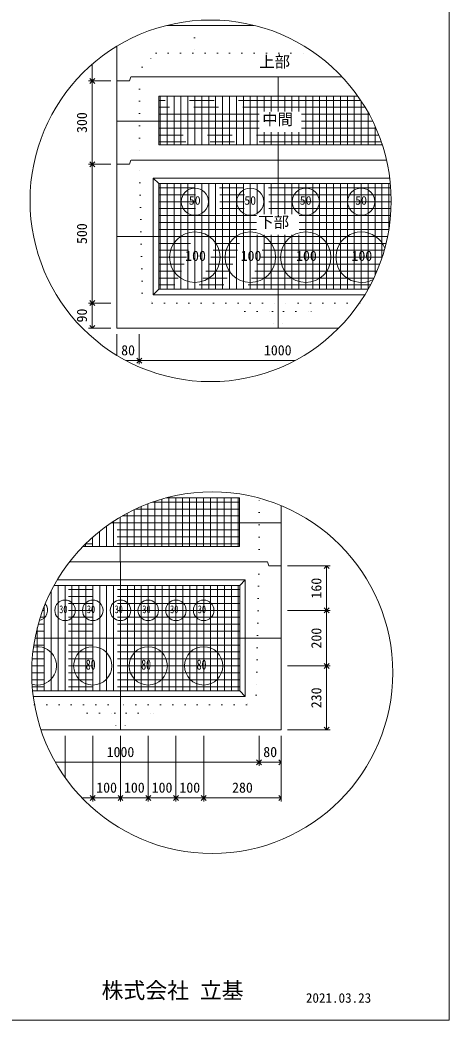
# Model space of a CAD drawing. Units: millimetres, scale not verified. Extents: x -4890 to 18490, y -2296 to 2296.
# Drawn here: x -2944 to -1830, y -1979 to 614 of the extents above; entities that cross this region are included whole.
import ezdxf
from ezdxf.enums import TextEntityAlignment as Align

# ---------------------------------------------------------------- set-up
doc = ezdxf.new("R2010")
doc.units = ezdxf.units.MM
doc.header["$LTSCALE"] = 10
for name, pattern in [('DASHED1', [1.8, 1.2, -0.6]), ('USER2', [50.8, 31.75, -6.35, 6.35, -6.35]), ('USER5', [3.185, 0.01, -3.175])]:
    doc.linetypes.add(name, pattern=pattern)
for name, color, linetype, lineweight in [('0-0_0', 1, 'Continuous', 18), ('0-1_Defpoints', 7, 'USER2', 5), ('0-2_waku', 7, 'Continuous', 18), ('0-3_gaikei', 7, 'Continuous', 18), ('0-4_kakure', 7, 'DASHED1', 5), ('0-5_sunpou', 7, 'Continuous', 5), ('0-7_hole', 7, 'Continuous', 18), ('0-8_uchigawa', 6, 'Continuous', 18), ('0-D_文字１', 7, 'Continuous', 18), ('0-E_コア部分\u3000寸法補助線3', 150, 'USER2', 18), ('0-F_コア部分\u3000寸法補助線2', 150, 'USER2', 18), ('1-0_コア部分\u3000中心補助線', 1, 'Continuous', 18), ('1-1_コア部分\u3000寸法補助線', 7, 'USER2', 5), ('1-2_uchigawa2', 6, 'USER2', 18)]:
    doc.layers.add(name, color=color, linetype=linetype, lineweight=lineweight)
doc.styles.add('ＭＳ ゴシック', font='')
doc.styles.get('ＭＳ ゴシック').set_extended_font_data('MS Gothic')

# ---------------------------------------------------------------- blocks, each defined once
blk = doc.blocks.new('_Open90_54')
at = {"layer": '0-5_sunpou'}
blk.add_line((0, 0), (-1, 0), dxfattribs=at)
blk.add_lwpolyline([(-0.5, 0.5), (0, 0), (-0.5, -0.5)], dxfattribs=at)

msp = doc.modelspace()

# ---------------------------------------------------------------- linework, layer by layer
at = {"layer": '0-0_0'}
for p, q in [((-2274.09, 376.95), (-2274.09, 467.12)), ((-2323.09, 351.92), (-2692.3, 351.92)), ((-2028.25, 351.92), (-2212.92, 351.92)), ((-2274.09, 251.12), (-2274.09, 323.05)), ((-2274.09, 111.15), (-2274.09, 251.12)), ((-2691.69, 53.12), (-1989.49, 53.12)), ((-2274.09, -184.48), (-2274.09, 57.25)), ((-2266.83, -689.87), (-2707.58, -689.87)), ((-2683.81, -790.67), (-2683.81, -674.82)), ((-2683.2, -1226.27), (-2683.2, -790.67)), ((-2905.22, -988.67), (-2265.6, -988.67))]:
    msp.add_line(p, q, dxfattribs=at)
at = {"layer": '0-1_Defpoints'}
for p, q in [((-2562.09, 290.72), (-2562.09, 416.72)), ((-2490.09, 290.72), (-2490.09, 416.72)), ((-2418.09, 290.72), (-2418.09, 416.72)), ((-2346.09, 290.72), (-2346.09, 416.72)), ((-2202.09, 290.72), (-2202.09, 416.72)), ((-2130.09, 290.72), (-2130.09, 416.72)), ((-2059.36, 405.92), (-2583.69, 405.92)), ((-2058.09, 290.72), (-2058.09, 404.01)), ((-2005.82, 297.92), (-2583.69, 297.92)), ((-2562.09, -83.68), (-2562.09, 189.92)), ((-2490.09, -83.68), (-2490.09, 189.92)), ((-2418.09, -83.68), (-2418.09, 189.92)), ((-2346.09, -83.68), (-2346.09, 189.92)), ((-2202.09, -83.68), (-2202.09, 189.92)), ((-2130.09, -83.68), (-2130.09, 189.92)), ((-2058.09, -83.68), (-2058.09, 189.92)), ((-1986.09, 72.09), (-1986.09, 189.92)), ((-1980.76, 125.12), (-2583.69, 125.12)), ((-2010.04, -18.88), (-2583.69, -18.88)), ((-2611.81, -751.07), (-2611.81, -640.12)), ((-2374.21, -635.87), (-2600.18, -635.87)), ((-2539.81, -751.07), (-2539.81, -625.07)), ((-2467.81, -751.07), (-2467.81, -625.07)), ((-2395.81, -751.07), (-2395.81, -625.07)), ((-2374.21, -743.87), (-2773.61, -743.87)), ((-2755.81, -751.07), (-2755.81, -727.27)), ((-2827.2, -1125.47), (-2827.2, -851.87)), ((-2755.2, -1125.47), (-2755.2, -851.87)), ((-2611.2, -1125.47), (-2611.2, -851.87)), ((-2539.2, -1125.47), (-2539.2, -851.87)), ((-2467.2, -1125.47), (-2467.2, -851.87)), ((-2395.2, -1125.47), (-2395.2, -851.87)), ((-2373.6, -916.67), (-2885.12, -916.67)), ((-2899.2, -1125.47), (-2899.2, -961.95)), ((-2373.6, -1060.67), (-2913.54, -1060.67))]:
    msp.add_line(p, q, dxfattribs=at)
at = {"layer": '0-2_waku'}
for p in [(-1830, 2295.96), (-4890, -1979.04), (-4890, -1979.04), (-4890, -1979.04), (-4890, -1979.04)]:
    msp.add_line(p, (-1830, -1979.04), dxfattribs=at)
at = {"layer": '0-2_waku', "color": 6, "linetype": 'USER2'}
for p, q in [((-2583.69, 416.72), (-2274.09, 416.72)), ((-2583.69, 416.72), (-2583.69, 290.72)), ((-2066.8, 416.72), (-2274.09, 416.72)), ((-2583.69, 290.72), (-2274.09, 290.72)), ((-2003.41, 290.72), (-2274.09, 290.72)), ((-2374.21, -625.07), (-2565.04, -625.07)), ((-2374.21, -625.07), (-2374.21, -751.07)), ((-2780.78, -751.07), (-2683.81, -751.07)), ((-2374.21, -751.07), (-2683.81, -751.07))]:
    msp.add_line(p, q, dxfattribs=at)
at = {"layer": '0-3_gaikei'}
for p, q in [((-2562.75, 600.32), (-2508.7, 600.32)), ((-2562.75, 600.32), (-2508.7, 600.32)), ((-2562.75, 600.32), (-2508.7, 600.32)), ((-2335.65, 600.32), (-2562.75, 600.32)), ((-2562.7, 600.32), (-2335.65, 600.32)), ((-2562.7, 600.32), (-2335.65, 600.32)), ((-2692.3, 456.32), (-2692.3, 546.33)), ((-2656.3, 467.12), (-2659.9, 456.32)), ((-2274.09, 467.12), (-2655.69, 467.12)), ((-2108.11, 467.12), (-2274.7, 467.12)), ((-2692.3, 456.32), (-2692.3, -184.48)), ((-2659.9, 456.32), (-2692.3, 456.32)), ((-2659.9, 456.32), (-2692.3, 456.32)), ((-2659.9, 240.32), (-2692.3, 240.32)), ((-2659.9, 240.32), (-2692.3, 240.32)), ((-2656.3, 251.12), (-2659.9, 240.32)), ((-2274.09, 251.12), (-2655.69, 251.12)), ((-1992.4, 251.12), (-2274.7, 251.12)), ((-2692.3, -184.48), (-2115.99, -184.48)), ((-2692.3, -184.48), (-2115.99, -184.48)), ((-2692.3, -184.48), (-2115.99, -184.48)), ((-2265.6, -1003.07), (-2265.6, -645.11)), ((-2301.6, -790.67), (-2298, -801.47)), ((-2265.6, -801.47), (-2298, -801.47))]:
    msp.add_line(p, q, dxfattribs=at)
for points in [[(-2889.91, -1226.27), (-2265.6, -1226.27), (-2265.6, -801.47)], [(-2880.77, -1226.27), (-2265.6, -1226.27), (-2265.6, -801.47)], [(-2301.6, -790.67), (-2683.2, -790.67), (-2815.27, -790.67)]]:
    msp.add_lwpolyline(points, dxfattribs=at)
at = {"layer": '0-4_kakure', "linetype": 'USER5', "lineweight": 18}
for p, q in [((-2490.7, 600.32), (-2490.7, 612.44)), ((-2490.7, 600.32), (-2490.7, 528.32)), ((-2626.89, 492.32), (-2590.89, 528.32)), ((-2590.89, 528.32), (-2178.61, 528.32)), ((-2626.89, 492.32), (-2634.09, 467.12)), ((-2634.09, 467.12), (-2634.09, 251.12)), ((-2626.66, -94.48), (-2634.09, 251.12)), ((-2626.66, -94.48), (-2600.91, -119.68)), ((-2600.91, -119.68), (-2274.09, -119.68)), ((-2360.49, -141.28), (-2382.09, -119.68)), ((-2062.45, -119.68), (-2274.09, -119.68)), ((-2187.69, -141.28), (-2166.09, -119.68)), ((-2360.49, -141.28), (-2288.49, -141.28)), ((-2288.49, -141.28), (-2285.61, -184.48)), ((-2259.69, -141.28), (-2262.57, -184.48)), ((-2259.69, -141.28), (-2187.69, -141.28)), ((-2323.2, -790.67), (-2323.2, -625.53)), ((-2323.2, -790.67), (-2330.63, -1136.27)), ((-2330.63, -1136.27), (-2356.38, -1161.47)), ((-2906.44, -1161.47), (-2683.2, -1161.47)), ((-2769.6, -1183.07), (-2791.2, -1161.47)), ((-2356.38, -1161.47), (-2683.2, -1161.47)), ((-2596.8, -1183.07), (-2575.2, -1161.47)), ((-2769.6, -1183.07), (-2697.6, -1183.07)), ((-2697.6, -1183.07), (-2694.72, -1226.27)), ((-2668.8, -1183.07), (-2671.68, -1226.27)), ((-2668.8, -1183.07), (-2596.8, -1183.07))]:
    msp.add_line(p, q, dxfattribs=at)
at = {"layer": '0-5_sunpou', "color": 150, "lineweight": 18}
for p, q in [((-2756.61, 499.44), (-2756.61, 469.28)), ((-2708.14, 456.32), (-2765.97, 456.32)), ((-2723.98, 456.32), (-2765.97, 456.32)), ((-2756.61, 443.36), (-2756.61, 253.28)), ((-2708.14, 240.32), (-2765.97, 240.32)), ((-2708.14, 240.32), (-2765.97, 240.32)), ((-2756.61, 227.36), (-2756.61, -106.72)), ((-2708.14, -119.68), (-2765.97, -119.68)), ((-2723.98, -119.68), (-2765.97, -119.68)), ((-2756.61, -132.64), (-2756.61, -171.52)), ((-2708.14, -184.48), (-2765.97, -184.48)), ((-2692.3, -200.32), (-2692.3, -255.53)), ((-2634.7, -200.32), (-2634.7, -278.38)), ((-2634.7, -200.32), (-2634.7, -278.38)), ((-2668.52, -269.02), (-2647.66, -269.02)), ((-2621.74, -269.02), (-2229.88, -269.02)), ((-2249.76, -801.47), (-2138.45, -801.47)), ((-2147.81, -814.43), (-2147.81, -903.71)), ((-2249.76, -916.67), (-2138.45, -916.67)), ((-2249.76, -916.67), (-2138.45, -916.67)), ((-2147.81, -929.63), (-2147.81, -1047.71)), ((-2249.76, -1060.67), (-2138.45, -1060.67)), ((-2249.76, -1060.67), (-2138.45, -1060.67)), ((-2147.81, -1073.63), (-2147.81, -1213.31)), ((-2827.2, -1242.11), (-2827.2, -1349.91)), ((-2755.2, -1242.11), (-2755.2, -1412.56)), ((-2755.2, -1242.11), (-2755.2, -1412.56)), ((-2683.2, -1242.11), (-2683.2, -1412.56)), ((-2683.2, -1242.11), (-2683.2, -1412.56)), ((-2611.2, -1242.11), (-2611.2, -1412.56)), ((-2611.2, -1242.11), (-2611.2, -1412.56)), ((-2539.2, -1242.11), (-2539.2, -1412.56)), ((-2539.2, -1242.11), (-2539.2, -1412.56)), ((-2467.2, -1242.11), (-2467.2, -1412.56)), ((-2467.2, -1242.11), (-2467.2, -1412.56)), ((-2323.2, -1242.11), (-2323.2, -1320.17)), ((-2323.2, -1242.11), (-2323.2, -1320.17)), ((-2265.6, -1242.11), (-2265.6, -1320.17)), ((-2265.6, -1242.11), (-2265.6, -1412.56)), ((-2249.76, -1226.27), (-2138.45, -1226.27)), ((-2852.17, -1310.81), (-2336.16, -1310.81)), ((-2310.24, -1310.81), (-2278.56, -1310.81)), ((-2783.06, -1403.2), (-2768.16, -1403.2)), ((-2742.24, -1403.2), (-2696.16, -1403.2)), ((-2670.24, -1403.2), (-2624.16, -1403.2)), ((-2598.24, -1403.2), (-2552.16, -1403.2)), ((-2526.24, -1403.2), (-2480.16, -1403.2)), ((-2454.24, -1403.2), (-2278.56, -1403.2))]:
    msp.add_line(p, q, dxfattribs=at)
for centre in [(-2449.2, 145.4), (-2444.99, -1078.32)]:
    msp.add_circle(centre, 468.88, dxfattribs=at)
at = {"layer": '0-7_hole'}
for centre, radius in [((-2490.09, 143.12), 35.28), ((-2346.09, 143.12), 35.28), ((-2202.09, 143.12), 35.28), ((-2058.09, 143.12), 35.28), ((-2490.09, -0.88), 65.52), ((-2346.09, -0.88), 65.52), ((-2202.09, -0.88), 65.52), ((-2827.2, -916.67), 26.64), ((-2755.2, -916.67), 26.64), ((-2683.2, -916.67), 26.64), ((-2611.2, -916.67), 26.64), ((-2539.2, -916.67), 26.64), ((-2467.2, -916.67), 26.64), ((-2755.2, -1060.67), 49.68), ((-2611.2, -1060.67), 49.68), ((-2467.2, -1060.67), 49.68)]:
    msp.add_circle(centre, radius, dxfattribs=at)
for centre, radius, start, end in [((-2058.09, -0.88), 65.52, 20.66629, 298.32089), ((-2899.2, -916.67), 26.64, 281.59033, 39.2294), ((-2899.2, -1060.67), 49.68, 253.99064, 101.55918)]:
    msp.add_arc(centre, radius, start, end, dxfattribs=at)
at = {"layer": '0-8_uchigawa'}
for p, q in [((-2598.09, 204.32), (-2583.69, 189.92)), ((-2598.09, -98.08), (-2598.09, 204.32)), ((-2583.69, 189.92), (-2274.09, 189.92)), ((-2583.69, -83.68), (-2583.69, 189.92)), ((-2274.09, 189.92), (-1982.44, 189.92)), ((-2598.09, -98.08), (-2583.69, -83.68)), ((-2598.09, -98.08), (-2048.5, -98.08)), ((-2583.69, -83.68), (-2040.09, -83.68)), ((-2373.6, -1125.47), (-2373.6, -851.87)), ((-2359.2, -1139.87), (-2359.2, -837.47)), ((-2911.49, -1125.47), (-2373.6, -1125.47)), ((-2909.81, -1139.87), (-2359.2, -1139.87)), ((-2359.2, -1139.87), (-2373.6, -1125.47))]:
    msp.add_line(p, q, dxfattribs=at)
for points in [[(-2598.09, 204.32), (-2274.09, 204.32), (-1984.04, 204.32)], [(-2855.56, -851.87), (-2683.2, -851.87), (-2373.6, -851.87), (-2359.2, -837.47)], [(-2847.28, -837.47), (-2683.2, -837.47), (-2359.2, -837.47)]]:
    msp.add_lwpolyline(points, dxfattribs=at)
at = {"layer": '0-E_コア部分\u3000寸法補助線3'}
for p, q in [((-2580.09, 290.72), (-2580.09, 416.72)), ((-2544.09, 290.72), (-2544.09, 416.72)), ((-2508.09, 290.72), (-2508.09, 416.72)), ((-2472.09, 290.72), (-2472.09, 416.72)), ((-2436.09, 290.72), (-2436.09, 416.72)), ((-2400.09, 290.72), (-2400.09, 416.72)), ((-2364.09, 290.72), (-2364.09, 416.72)), ((-2328.09, 290.72), (-2328.09, 416.72)), ((-2292.09, 376.95), (-2292.09, 416.72)), ((-2256.09, 376.95), (-2256.09, 416.72)), ((-2220.09, 376.95), (-2220.09, 416.72)), ((-2184.09, 290.72), (-2184.09, 416.72)), ((-2148.09, 290.72), (-2148.09, 416.72)), ((-2112.09, 290.72), (-2112.09, 416.72)), ((-2076.09, 290.72), (-2076.09, 416.72)), ((-2323.09, 369.92), (-2583.69, 369.92)), ((-2037.57, 369.92), (-2212.92, 369.92)), ((-2040.09, 290.72), (-2040.09, 374.48)), ((-2323.09, 333.92), (-2583.69, 333.92)), ((-2292.09, 290.72), (-2292.09, 323.05)), ((-2256.09, 290.72), (-2256.09, 323.05)), ((-2220.09, 290.72), (-2220.09, 323.05)), ((-2019.89, 333.92), (-2212.92, 333.92)), ((-2004.09, 290.72), (-2004.09, 292.79)), ((-2580.09, -83.68), (-2580.09, 189.92)), ((-2544.09, -83.68), (-2544.09, 189.92)), ((-2508.09, -83.68), (-2508.09, 189.92)), ((-2472.09, -83.68), (-2472.09, 189.92)), ((-2436.09, -83.68), (-2436.09, 189.92)), ((-2400.09, -83.68), (-2400.09, 189.92)), ((-2364.09, -83.68), (-2364.09, 189.92)), ((-2328.09, 111.15), (-2328.09, 189.92)), ((-2292.09, 111.15), (-2292.09, 189.92)), ((-2256.09, 111.15), (-2256.09, 189.92)), ((-2220.09, 111.15), (-2220.09, 189.92)), ((-2184.09, -83.68), (-2184.09, 189.92)), ((-2148.09, -83.68), (-2148.09, 189.92)), ((-2112.09, -83.68), (-2112.09, 189.92)), ((-2076.09, -83.68), (-2076.09, 189.92)), ((-2040.09, -83.68), (-2040.09, 189.92)), ((-2004.09, -1.99), (-2004.09, 189.92)), ((-1981.54, 179.12), (-2583.69, 179.12)), ((-1980.33, 143.12), (-2583.69, 143.12)), ((-2329.71, 107.12), (-2583.69, 107.12)), ((-1981.89, 107.12), (-2219.55, 107.12)), ((-2329.71, 71.12), (-2583.69, 71.12)), ((-2328.09, -83.68), (-2328.09, 57.25)), ((-2292.09, -83.68), (-2292.09, 57.25)), ((-2256.09, -83.68), (-2256.09, 57.25)), ((-2220.09, -83.68), (-2220.09, 57.25)), ((-1986.24, 71.12), (-2219.55, 71.12)), ((-1993.47, 35.12), (-2583.69, 35.12)), ((-2003.72, -0.88), (-2583.69, -0.88)), ((-2017.2, -36.88), (-2583.69, -36.88)), ((-2034.23, -72.88), (-2583.69, -72.88)), ((-2629.81, -751.07), (-2629.81, -647.4)), ((-2593.81, -751.07), (-2593.81, -633.68)), ((-2557.81, -751.07), (-2557.81, -625.07)), ((-2521.81, -751.07), (-2521.81, -625.07)), ((-2485.81, -751.07), (-2485.81, -625.07)), ((-2449.81, -751.07), (-2449.81, -625.07)), ((-2413.81, -751.07), (-2413.81, -625.07)), ((-2377.81, -751.07), (-2377.81, -625.07)), ((-2374.21, -671.87), (-2678.75, -671.87)), ((-2665.81, -751.07), (-2665.81, -664.69)), ((-2701.81, -751.07), (-2701.81, -686.03)), ((-2737.81, -751.07), (-2737.81, -712.12)), ((-2374.21, -707.87), (-2732.42, -707.87)), ((-2773.81, -751.07), (-2773.81, -744.07)), ((-2845.2, -1125.47), (-2845.2, -851.87)), ((-2809.2, -1125.47), (-2809.2, -851.87)), ((-2773.2, -1125.47), (-2773.2, -851.87)), ((-2737.2, -1125.47), (-2737.2, -851.87)), ((-2701.2, -1125.47), (-2701.2, -851.87)), ((-2665.2, -1125.47), (-2665.2, -851.87)), ((-2629.2, -1125.47), (-2629.2, -851.87)), ((-2593.2, -1125.47), (-2593.2, -851.87)), ((-2557.2, -1125.47), (-2557.2, -851.87)), ((-2521.2, -1125.47), (-2521.2, -851.87)), ((-2485.2, -1125.47), (-2485.2, -851.87)), ((-2449.2, -1125.47), (-2449.2, -851.87)), ((-2413.2, -1125.47), (-2413.2, -851.87)), ((-2377.2, -1125.47), (-2377.2, -851.87)), ((-2373.6, -862.67), (-2861.33, -862.67)), ((-2881.2, -1125.47), (-2881.2, -906.36)), ((-2373.6, -898.67), (-2878.09, -898.67)), ((-2373.6, -934.67), (-2891.32, -934.67)), ((-2373.6, -970.67), (-2901.34, -970.67)), ((-2373.6, -1006.67), (-2908.36, -1006.67)), ((-2373.6, -1042.67), (-2912.51, -1042.67)), ((-2373.6, -1078.67), (-2913.87, -1078.67)), ((-2373.6, -1114.67), (-2912.46, -1114.67))]:
    msp.add_line(p, q, dxfattribs=at)
at = {"layer": '0-F_コア部分\u3000寸法補助線2'}
for p, q in [((-2562.09, 290.72), (-2562.09, 416.72)), ((-2526.09, 290.72), (-2526.09, 416.72)), ((-2490.09, 290.72), (-2490.09, 416.72)), ((-2454.09, 290.72), (-2454.09, 416.72)), ((-2382.09, 290.72), (-2382.09, 416.72)), ((-2310.09, 376.95), (-2310.09, 416.72)), ((-2238.09, 376.95), (-2238.09, 416.72)), ((-2166.09, 290.72), (-2166.09, 416.72)), ((-2094.09, 290.72), (-2094.09, 416.72)), ((-2047.91, 387.92), (-2583.69, 387.92)), ((-2022.09, 290.72), (-2022.09, 338.85)), ((-2012.43, 315.92), (-2583.69, 315.92)), ((-2310.09, 290.72), (-2310.09, 323.05)), ((-2238.09, 290.72), (-2238.09, 323.05)), ((-2526.09, -83.68), (-2526.09, 189.92)), ((-2490.09, -83.68), (-2490.09, 189.92)), ((-2454.09, -83.68), (-2454.09, 189.92)), ((-2382.09, -83.68), (-2382.09, 189.92)), ((-2310.09, 111.15), (-2310.09, 189.92)), ((-2238.09, 111.15), (-2238.09, 189.92)), ((-2166.09, -83.68), (-2166.09, 189.92)), ((-2094.09, -83.68), (-2094.09, 189.92)), ((-2022.09, -48.05), (-2022.09, 189.92)), ((-1980.59, 161.12), (-2583.69, 161.12)), ((-2329.71, 89.12), (-2583.69, 89.12)), ((-1983.71, 89.12), (-2219.55, 89.12)), ((-2310.09, -83.68), (-2310.09, 57.25)), ((-2238.09, -83.68), (-2238.09, 57.25)), ((-1998.21, 17.12), (-2583.69, 17.12)), ((-2025.25, -54.88), (-2583.69, -54.88)), ((-2575.81, -751.07), (-2575.81, -628.06)), ((-2503.81, -751.07), (-2503.81, -625.07)), ((-2431.81, -751.07), (-2431.81, -625.07)), ((-2647.81, -751.07), (-2647.81, -655.58)), ((-2374.21, -653.87), (-2644.21, -653.87)), ((-2719.81, -751.07), (-2719.81, -698.42)), ((-2374.21, -725.87), (-2754.23, -725.87)), ((-2791.2, -1125.47), (-2791.2, -851.87)), ((-2719.2, -1125.47), (-2719.2, -851.87)), ((-2647.2, -1125.47), (-2647.2, -851.87)), ((-2575.2, -1125.47), (-2575.2, -851.87)), ((-2503.2, -1125.47), (-2503.2, -851.87)), ((-2431.2, -1125.47), (-2431.2, -851.87)), ((-2373.6, -880.67), (-2870.17, -880.67)), ((-2863.2, -1125.47), (-2863.2, -866.31)), ((-2373.6, -952.67), (-2896.72, -952.67)), ((-2899.2, -1125.47), (-2899.2, -961.95)), ((-2373.6, -1024.67), (-2910.79, -1024.67)), ((-2373.6, -1096.67), (-2913.51, -1096.67))]:
    msp.add_line(p, q, dxfattribs=at)
at = {"layer": '1-0_コア部分\u3000中心補助線'}
for p, q in [((-2274.09, 376.95), (-2274.09, 467.12)), ((-2323.09, 351.92), (-2692.3, 351.92)), ((-2028.25, 351.92), (-2212.92, 351.92)), ((-2274.09, 251.12), (-2274.09, 323.05)), ((-2274.09, 111.15), (-2274.09, 251.12)), ((-2691.69, 53.12), (-1989.49, 53.12)), ((-2274.09, -184.48), (-2274.09, 57.25)), ((-2266.83, -689.87), (-2707.58, -689.87)), ((-2683.81, -790.67), (-2683.81, -674.82)), ((-2683.2, -1226.27), (-2683.2, -790.67)), ((-2905.22, -988.67), (-2265.6, -988.67))]:
    msp.add_line(p, q, dxfattribs=at)
at = {"layer": '1-1_コア部分\u3000寸法補助線'}
for p, q in [((-2562.09, 290.72), (-2562.09, 416.72)), ((-2490.09, 290.72), (-2490.09, 416.72)), ((-2418.09, 290.72), (-2418.09, 416.72)), ((-2346.09, 290.72), (-2346.09, 416.72)), ((-2202.09, 290.72), (-2202.09, 416.72)), ((-2130.09, 290.72), (-2130.09, 416.72)), ((-2059.36, 405.92), (-2583.69, 405.92)), ((-2058.09, 290.72), (-2058.09, 404.01)), ((-2005.82, 297.92), (-2583.69, 297.92)), ((-2562.09, -83.68), (-2562.09, 189.92)), ((-2490.09, -83.68), (-2490.09, 189.92)), ((-2418.09, -83.68), (-2418.09, 189.92)), ((-2346.09, -83.68), (-2346.09, 189.92)), ((-2202.09, -83.68), (-2202.09, 189.92)), ((-2130.09, -83.68), (-2130.09, 189.92)), ((-2058.09, -83.68), (-2058.09, 189.92)), ((-1986.09, 72.09), (-1986.09, 189.92)), ((-1980.76, 125.12), (-2583.69, 125.12)), ((-2010.04, -18.88), (-2583.69, -18.88)), ((-2611.81, -751.07), (-2611.81, -640.12)), ((-2374.21, -635.87), (-2600.18, -635.87)), ((-2539.81, -751.07), (-2539.81, -625.07)), ((-2467.81, -751.07), (-2467.81, -625.07)), ((-2395.81, -751.07), (-2395.81, -625.07)), ((-2374.21, -743.87), (-2773.61, -743.87)), ((-2755.81, -751.07), (-2755.81, -727.27)), ((-2827.2, -1125.47), (-2827.2, -851.87)), ((-2755.2, -1125.47), (-2755.2, -851.87)), ((-2611.2, -1125.47), (-2611.2, -851.87)), ((-2539.2, -1125.47), (-2539.2, -851.87)), ((-2467.2, -1125.47), (-2467.2, -851.87)), ((-2395.2, -1125.47), (-2395.2, -851.87)), ((-2373.6, -916.67), (-2885.12, -916.67)), ((-2899.2, -1125.47), (-2899.2, -961.95)), ((-2373.6, -1060.67), (-2913.54, -1060.67))]:
    msp.add_line(p, q, dxfattribs=at)
at = {"layer": '1-2_uchigawa2'}
for p, q in [((-2583.69, 416.72), (-2274.09, 416.72)), ((-2583.69, 416.72), (-2583.69, 290.72)), ((-2066.8, 416.72), (-2274.09, 416.72)), ((-2583.69, 290.72), (-2274.09, 290.72)), ((-2003.41, 290.72), (-2274.09, 290.72)), ((-2374.21, -625.07), (-2565.04, -625.07)), ((-2374.21, -625.07), (-2374.21, -751.07)), ((-2780.78, -751.07), (-2683.81, -751.07)), ((-2374.21, -751.07), (-2683.81, -751.07))]:
    msp.add_line(p, q, dxfattribs=at)

# ---------------------------------------------------------------- block references
at = {"layer": '0-5_sunpou', "xscale": 12.96, "yscale": 12.96}
for p, rotation in [((-2756.61, 456.32), 270), ((-2756.61, 456.32), 90), ((-2756.61, 240.32), 270), ((-2756.61, 240.32), 90), ((-2756.61, -119.68), 270), ((-2756.61, -119.68), 90), ((-2756.61, -184.48), 270), ((-2634.7, -269.02), 180), ((-2147.81, -801.47), 90), ((-2147.81, -916.67), 270), ((-2147.81, -916.67), 90), ((-2147.81, -1060.67), 270), ((-2147.81, -1060.67), 90), ((-2147.81, -1226.27), 270), ((-2323.2, -1310.81), 180), ((-2755.2, -1403.2), 180), ((-2683.2, -1403.2), 180), ((-2611.2, -1403.2), 180), ((-2539.2, -1403.2), 180), ((-2467.2, -1403.2), 180)]:
    msp.add_blockref('_Open90_54', p, dxfattribs=dict(at, rotation=rotation))
for p in [(-2634.7, -269.02), (-2323.2, -1310.81), (-2265.6, -1310.81), (-2755.2, -1403.2), (-2683.2, -1403.2), (-2611.2, -1403.2), (-2539.2, -1403.2), (-2467.2, -1403.2), (-2265.6, -1403.2)]:
    msp.add_blockref('_Open90_54', p, dxfattribs=at)

# ---------------------------------------------------------------- texts
at = {"layer": '0-5_sunpou', "style": 'ＭＳ ゴシック'}
for s, p in [('300', (-2762.37, 321.32)), ('500', (-2762.37, 33.32)), ('90', (-2762.37, -170.08)), ('160', (-2153.57, -886.07)), ('200', (-2153.57, -1015.67)), ('230', (-2153.57, -1170.47))]:
    msp.add_text(s, height=26.39, rotation=90, dxfattribs=at).set_placement(p, align=Align.BOTTOM_LEFT)
for s, p in [('80', (-2681.5, -263.26)), ('1000', (-2310.7, -263.26)), ('1000', (-2719.2, -1305.05)), ('80', (-2312.4, -1305.05)), ('100', (-2746.2, -1397.44)), ('100', (-2674.2, -1397.44)), ('100', (-2602.2, -1397.44)), ('100', (-2530.2, -1397.44)), ('280', (-2393.4, -1397.44))]:
    msp.add_text(s, height=26.39, dxfattribs=at).set_placement(p, align=Align.BOTTOM_LEFT)
at = {"layer": '0-D_文字１', "style": 'ＭＳ ゴシック'}
for s, height, p in [('上部', 29.33, (-2322.89, 482.69)), ('中間', 29.33, (-2315.17, 333.22)), ('50', 22.43, (-2505.63, 128.48)), ('50', 22.43, (-2361.63, 128.48)), ('50', 22.43, (-2217.63, 128.48)), ('50', 22.43, (-2073.63, 128.48)), ('下部', 29.33, (-2325.4, 66.96)), ('100', 26.39, (-2515.25, -18.29)), ('100', 26.39, (-2371.25, -18.29)), ('100', 26.39, (-2227.25, -18.29)), ('100', 26.39, (-2083.25, -18.29)), ('株式会社 立基', 41.57, (-2732.23, -1935.56)), ('2021.03.23', 24.94, (-2201.72, -1941.77))]:
    msp.add_text(s, height=height, dxfattribs=at).set_placement(p, align=Align.BOTTOM_LEFT)
at = {"layer": '0-D_文字１', "style": 'ＭＳ ゴシック', "width": 0.7}
for s, height, p in [('30', 20.19, (-2842.32, -930.01)), ('30', 20.19, (-2770.32, -930.01)), ('30', 20.19, (-2698.32, -930.01)), ('30', 20.19, (-2626.32, -930.01)), ('30', 20.19, (-2554.32, -930.01)), ('30', 20.19, (-2482.32, -930.01)), ('80', 26.39, (-2773.25, -1078.44)), ('80', 26.39, (-2629.25, -1078.44)), ('80', 26.39, (-2485.25, -1078.44))]:
    msp.add_text(s, height=height, dxfattribs=at).set_placement(p, align=Align.BOTTOM_LEFT)

doc.saveas('drawing.dxf')
